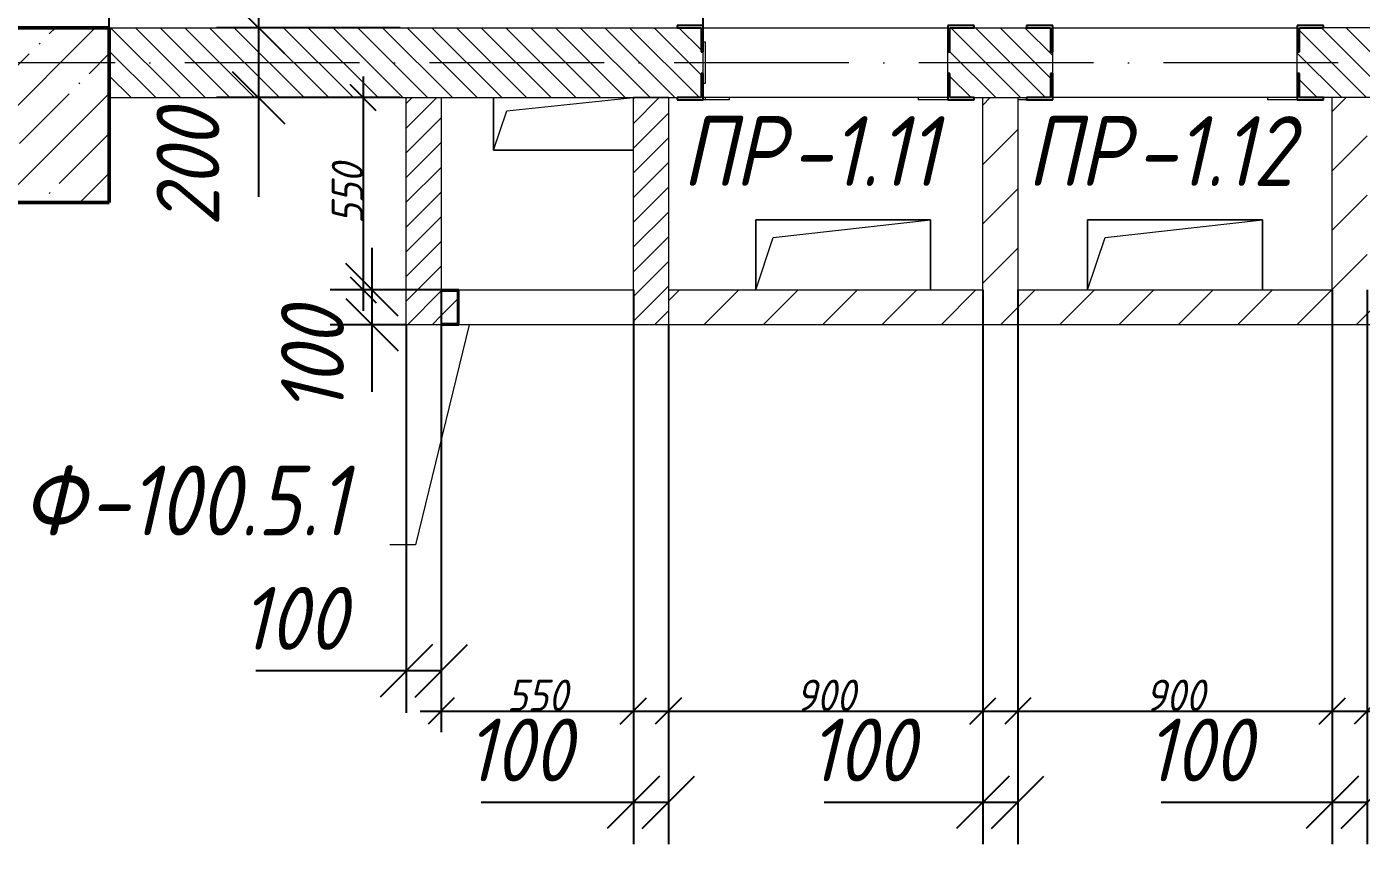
# Model space of a CAD drawing. Header units: millimetres. Extents: x -401725 to 250493, y 305116 to 802890.
# Drawn here: x -126487 to -122668, y 605561 to 607901 of the extents above; entities that cross this region are included whole.
import ezdxf

# ---------------------------------------------------------------- set-up
doc = ezdxf.new("R2010")
doc.units = ezdxf.units.MM
doc.linetypes.add('200_ШТРИХ__ш1_п0_6_', pattern=[160, 100, -60])
doc.linetypes.add('50_200_ШТРИХ_1Т_ш5_п1_п1_', pattern=[700, 500, -100, 0, -100])
for name, color, linetype, lineweight in [('A-____-____-DIMS', 7, 'Continuous', 9), ('A-FLOR-____-OTLN', 7, 'Continuous', 9), ('A-GENM-____-IDEN', 7, 'Continuous', 9), ('A-GENM-____-MCUT', 7, 'Continuous', 25), ('A-GENM-____-OTLN', 7, 'Continuous', 9), ('A-GENM-____-OTLN-1', 7, 'Continuous', 25), ('A-WALL-FNSH-MCUT-1', 7, 'Continuous', 9), ('S-COLS-____-MCUT', 7, 'Continuous', 50), ('S-COLS-____-OTLN', 7, 'Continuous', 9), ('S-GRID-____-OTLN-1', 7, '50_200_ШТРИХ_1Т_ш5_п1_п1_', 9)]:
    doc.layers.add(name, color=color, linetype=linetype, lineweight=lineweight)
for name, color, linetype, lineweight, true_color in [('A-DETL-____-MBND', 7, '200_ШТРИХ__ш1_п0_6_', 9, 0x000000), ('A-GENM-____-OTLN-2', 7, 'Continuous', 9, 0xf3e072), ('A-WALL-____-MCUT-4', 7, 'Continuous', 13, 0x000000), ('A-WALL-____-PATT-3', 9, 'Continuous', 9, 0x808080), ('A-WALL-____-PATT-4', 9, 'Continuous', 9, 0x808080), ('A-WALL-____-PATT-5', 7, 'Continuous', 9, 0x000000), ('A-WALL-FNSH-MCUT-2', 7, 'Continuous', 13, 0x000000), ('I-WALL-____-OTLN-1', 7, 'Continuous', 9, 0x000000), ('I-WALL-____-OTLN-2', 7, 'Continuous', 9, 0x000000)]:
    doc.layers.add(name, color=color, linetype=linetype, lineweight=lineweight, true_color=true_color)
doc.styles.add('ISOCPEUR_I_10', font='isocpeui.ttf', dxfattribs={"width": 0.9, "height": 180})
doc.styles.add('ISOCPEUR_I_2', font='isocpeui.ttf', dxfattribs={"width": 0.85, "height": 2.3})
doc.styles.add('ISOCPEUR_I_7', font='isocpeui.ttf', dxfattribs={"width": 0.9, "height": 90})
doc.dimstyles.new('ISO-1_8_0_9К_СРЕДНИЙ_Кладочные_2', dxfattribs={"dimscale": 304.8, "dimtxt": 89.638306, "dimasz": 0.246063, "dimexe": 0.19685, "dimexo": 0, "dimgap": 0, "dimtad": 1, "dimdec": 3, "dimrnd": 0.001, "dimdsep": 46, "dimtxsty": 'ISOCPEUR_I_7', "dimblk1": 'OBLIQUE', "dimblk2": 'OBLIQUE', "dimsah": 1, "dimcen": 0.09, "dimdle": 0.19685, "dimazin": 0, "dimtfac": 1, "dimtdec": 4, "dimtix": 1, "dimtmove": 1, "dimatfit": 3, "dimfxl": 1, "dimtvp": 1, "dimtolj": 1, "dimtzin": 0, "dimarcsym": 2})
doc.dimstyles.new('ISO-1_8_0_9К_СРЕДНИЙ_Кладочные_3', dxfattribs={"dimscale": 304.8, "dimtxt": 179.276612, "dimasz": 0.492126, "dimexe": 0.393701, "dimexo": 0, "dimgap": 0, "dimtad": 1, "dimdec": 3, "dimrnd": 0.001, "dimdsep": 46, "dimtxsty": 'ISOCPEUR_I_10', "dimblk1": 'OBLIQUE', "dimblk2": 'OBLIQUE', "dimsah": 1, "dimcen": 0.09, "dimdle": 0.393701, "dimazin": 0, "dimtfac": 1, "dimtdec": 4, "dimtix": 1, "dimtmove": 0, "dimatfit": 3, "dimfxl": 1, "dimtvp": 1, "dimtolj": 1, "dimtzin": 0, "dimarcsym": 2})
pattern_1 = [(45, (-175000.74, 544716.51), (-84.85281, 84.85281), [])]
pattern_2 = [(45, (-175000.736, 544716.51), (-35.35534, 35.35534), [])]

# ---------------------------------------------------------------- blocks, each defined once
blk = doc.blocks.new('BSC_Колонна _Прямоугольная - 500х500-V60-АР1_Кладочный план 1 этажа в осях 1-64_Ю-ЯЯ')
at = {"layer": 'S-COLS-____-OTLN'}
h = blk.add_hatch(dxfattribs=at)
h.set_pattern_fill('FP_60', color=256, style=0, pattern_type=2)
h.set_pattern_definition([(45, (-48500, -62931.04), (-114.04925, 114.04925), []), (45, (-48385.95, -62931.04), (-114.04925, 114.04925), [201.613, -40.323, 3.353, -36.97])])
h.paths.add_polyline_path([(-250, -250), (250, -250), (250, 250), (-250, 250)], flags=0)
at = {"layer": 'S-COLS-____-MCUT'}
for p, q in [((250, 250), (-250, 250)), ((-250, 250), (-250, -250)), ((250, -250), (250, 250)), ((-250, -250), (250, -250))]:
    blk.add_line(p, q, dxfattribs=at)
blk = doc.blocks.new('Фахверк_СКБ_Уголок - 200_4010-27904266-АР1_Кладочный план 1 этажа в осях 1-64_Ю-ЯЯ')
at = {"layer": 'A-GENM-____-MCUT'}
for p, q in [((125, 156), (50, 156)), ((50, 156), (50, 150)), ((125, 81), (125, 156)), ((50, 150), (119, 150)), ((119, 150), (119, 81)), ((119, 81), (125, 81)), ((125, 19), (119, 19)), ((119, 19), (119, -50)), ((125, -56), (125, 19)), ((119, -50), (50, -50)), ((50, -50), (50, -56)), ((50, -56), (125, -56))]:
    blk.add_line(p, q, dxfattribs=at)
blk = doc.blocks.new('Фахверк_Влож_Полоса нижняя - Полоса_Фахверка-V182-АР1_Кладочный план 1 этажа в осях 1-64_Ю-ЯЯ')
at = {"layer": 'A-DETL-____-MBND'}
blk.add_line((75, 50), (100, 50), dxfattribs=at)
blk = doc.blocks.new('Фахверк_СКБ_Уголок - 200_4010_1-27904659-АР1_Кладочный план 1 этажа в осях 1-64_Ю-ЯЯ')
at = {"layer": 'A-GENM-____-MCUT'}
for p, q in [((125, 156), (50, 156)), ((50, 156), (50, 150)), ((125, 81), (125, 156)), ((50, 150), (119, 150)), ((119, 150), (119, 81)), ((119, 81), (125, 81)), ((125, 19), (119, 19)), ((119, 19), (119, -50)), ((125, -56), (125, 19)), ((119, -50), (50, -50)), ((50, -50), (50, -56)), ((50, -56), (125, -56))]:
    blk.add_line(p, q, dxfattribs=at)
blk = doc.blocks.new('Фахверк_Влож_Полоса нижняя - Полоса_Фахверка-V183-АР1_Кладочный план 1 этажа в осях 1-64_Ю-ЯЯ')
at = {"layer": 'A-DETL-____-MBND'}
for p in [(0, -44), (85, -50)]:
    blk.add_line(p, (0, -50), dxfattribs=at)
blk = doc.blocks.new('154_Стойка_СКБ_Уголок - СМ-2230_200-28216496-АР1_Кладочный план 1 этажа в осях 1-64_Ю-ЯЯ')
at = {"layer": 'A-GENM-____-MCUT'}
for p, q in [((125, 156), (125, 81)), ((200, 156), (125, 156)), ((200, 150), (200, 156)), ((131, 81), (131, 150)), ((131, 150), (200, 150)), ((125, 81), (131, 81)), ((131, 19), (125, 19)), ((125, 19), (125, -56)), ((131, -50), (131, 19)), ((125, -56), (200, -56)), ((200, -50), (131, -50)), ((200, -56), (200, -50))]:
    blk.add_line(p, q, dxfattribs=at)
blk = doc.blocks.new('Стойка_Влож_Полоса боковая - Полоса-28213942-АР1_Кладочный план 1 этажа в осях 1-64_Ю-ЯЯ')
at = {"layer": 'A-GENM-____-OTLN'}
for p, q in [((-5, 60), (0, 60)), ((-5, -60), (-5, 60)), ((0, 31), (0, -31)), ((0, -60), (-5, -60))]:
    blk.add_line(p, q, dxfattribs=at)
blk = doc.blocks.new('Стойка_Влож_Уголок_Опорный - Уголок-28213941-АР1_Кладочный план 1 этажа в осях 1-64_Ю-ЯЯ')
at = {"layer": 'A-DETL-____-MBND'}
for p, q in [((-212, -6), (-212, 0)), ((-212, -75), (-212, -6)), ((-212, -6), (-206, -6)), ((-212, -75), (-206, -75))]:
    blk.add_line(p, q, dxfattribs=at)
blk = doc.blocks.new('154_Фахверк_СКБ_Швеллер - Тип_100_4010_1-28088705-АР1_Кладочный план 1 этажа в осях 1-64_Ю-ЯЯ')
at = {"layer": 'A-GENM-____-MCUT'}
for p, q in [((175, 50), (125, 50)), ((125, 50), (125, -50)), ((128, 47), (175, 47)), ((128, -47), (128, 47)), ((175, 47), (175, 50)), ((125, -50), (175, -50)), ((175, -47), (128, -47)), ((175, -50), (175, -47))]:
    blk.add_line(p, q, dxfattribs=at)
blk = doc.blocks.new('AR_Отверстие прямоугольное _в плите_ - AR_Отверстие прямоугольное _в плите_-V187-АР1_Кладочный план 1 этажа в осях 1-64_Ю-ЯЯ')
at = {"layer": 'A-GENM-____-OTLN'}
for p, q in [((250, 100), (-250, 100)), ((-250, 100), (-250, -100)), ((-200, 50), (250, 100)), ((250, -100), (250, 100)), ((-250, -100), (-200, 50))]:
    blk.add_line(p, q, dxfattribs=at)
blk = doc.blocks.new('AR_Отверстие прямоугольное _в плите_ - AR_Отверстие прямоугольное _в плите_-30459225-АР1_Кладочный план 1 этажа в осях 1-64_Ю-ЯЯ')
at = {"layer": 'A-GENM-____-OTLN'}
for p, q in [((-200, 75), (-200, -75)), ((-162.5, 37.5), (200, 75)), ((-200, -75), (-162.5, 37.5)), ((-200, -75), (200, -75))]:
    blk.add_line(p, q, dxfattribs=at)
blk = doc.blocks.new('_Oblique')
at = {"color": 0, "linetype": 'ByBlock', "lineweight": -2}
blk.add_line((-0.5, -0.5), (0.5, 0.5), dxfattribs=at)
blk = doc.blocks.new('*D12288')
at = {"layer": 'A-____-____-DIMS', "color": 0, "lineweight": -2, "transparency": 16777216}
for p, q in [((-126250.7, 607897.6), (-126250.7, 608583.2)), ((-124550.7, 607903.6), (-124550.7, 608583.2)), ((-126310.7, 608523.2), (-124490.7, 608523.2))]:
    blk.add_line(p, q, dxfattribs=at)
at = {"layer": 'Defpoints', "color": 0, "transparency": 16777216}
for p in [(-124550.7, 608523.2), (-126250.7, 607897.6), (-124550.7, 607903.6)]:
    blk.add_point(p, dxfattribs=at)
at = {"layer": 'A-____-____-DIMS', "color": 0, "lineweight": -2, "transparency": 16777216, "xscale": 75, "yscale": 75, "zscale": 75, "rotation": 180}
blk.add_blockref('_Oblique', (-126250.7, 608523.2), dxfattribs=at)
at = {"layer": 'A-____-____-DIMS', "color": 0, "lineweight": -2, "transparency": 16777216, "xscale": 75, "yscale": 75, "zscale": 75}
blk.add_blockref('_Oblique', (-124550.7, 608523.2), dxfattribs=at)
at = {"layer": 'A-____-____-DIMS', "color": 0, "transparency": 16777216, "insert": (-125400.7, 608568.8), "char_height": 90, "width": 504.733, "attachment_point": 5, "style": 'ISOCPEUR_I_7'}
blk.add_mtext('\\A1;1700', dxfattribs=at)
blk = doc.blocks.new('*D12419')
at = {"layer": 'A-____-____-DIMS', "color": 0, "lineweight": -2, "transparency": 16777216}
for p, q in [((-125300.7, 607147.6), (-125300.7, 605937.4)), ((-125400.7, 607047.6), (-125400.7, 605937.4)), ((-125400.7, 606057.4), (-125831.3, 606057.4)), ((-125300.7, 606057.4), (-125520.7, 606057.4))]:
    blk.add_line(p, q, dxfattribs=at)
at = {"layer": 'Defpoints', "color": 0, "transparency": 16777216}
for p in [(-125300.7, 607147.6), (-125400.7, 607047.6), (-125300.7, 606057.4)]:
    blk.add_point(p, dxfattribs=at)
at = {"layer": 'A-____-____-DIMS', "color": 0, "lineweight": -2, "transparency": 16777216, "xscale": 150, "yscale": 150, "zscale": 150, "rotation": 180}
blk.add_blockref('_Oblique', (-125400.7, 606057.4), dxfattribs=at)
at = {"layer": 'A-____-____-DIMS', "color": 0, "lineweight": -2, "transparency": 16777216, "xscale": 150, "yscale": 150, "zscale": 150}
blk.add_blockref('_Oblique', (-125300.7, 606057.4), dxfattribs=at)
at = {"layer": 'A-____-____-DIMS', "color": 0, "transparency": 16777216, "insert": (-125875.1, 606297.4), "char_height": 180, "width": 368.207, "attachment_point": 1, "line_spacing_factor": 1.149209, "style": 'ISOCPEUR_I_10'}
blk.add_mtext('\\A1;100', dxfattribs=at)
blk = doc.blocks.new('*D12420')
at = {"layer": 'A-____-____-DIMS', "color": 0, "lineweight": -2, "transparency": 16777216}
for p, q in [((-125300.7, 607147.6), (-125300.7, 605882.2)), ((-124750.7, 607147.6), (-124750.7, 605882.2)), ((-125360.7, 605942.2), (-124690.7, 605942.2))]:
    blk.add_line(p, q, dxfattribs=at)
at = {"layer": 'Defpoints', "color": 0, "transparency": 16777216}
for p in [(-125300.7, 607147.6), (-124750.7, 607147.6), (-124750.7, 605942.2)]:
    blk.add_point(p, dxfattribs=at)
at = {"layer": 'A-____-____-DIMS', "color": 0, "lineweight": -2, "transparency": 16777216, "xscale": 75, "yscale": 75, "zscale": 75, "rotation": 180}
blk.add_blockref('_Oblique', (-125300.7, 605942.2), dxfattribs=at)
at = {"layer": 'A-____-____-DIMS', "color": 0, "lineweight": -2, "transparency": 16777216, "xscale": 75, "yscale": 75, "zscale": 75}
blk.add_blockref('_Oblique', (-124750.7, 605942.2), dxfattribs=at)
at = {"layer": 'A-____-____-DIMS', "color": 0, "transparency": 16777216, "insert": (-125025.7, 605987.2), "char_height": 90, "width": 409.578, "attachment_point": 5, "style": 'ISOCPEUR_I_7'}
blk.add_mtext('\\A1;550', dxfattribs=at)
blk = doc.blocks.new('*D12421')
at = {"layer": 'A-____-____-DIMS', "color": 0, "lineweight": -2, "transparency": 16777216}
for p, q in [((-124750.7, 607147.6), (-124750.7, 605560.9)), ((-124650.7, 607047.6), (-124650.7, 605560.9)), ((-124750.7, 605680.9), (-125186.7, 605680.9)), ((-124650.7, 605680.9), (-124870.7, 605680.9))]:
    blk.add_line(p, q, dxfattribs=at)
at = {"layer": 'Defpoints', "color": 0, "transparency": 16777216}
for p in [(-124750.7, 607147.6), (-124650.7, 607047.6), (-124650.7, 605680.9)]:
    blk.add_point(p, dxfattribs=at)
at = {"layer": 'A-____-____-DIMS', "color": 0, "lineweight": -2, "transparency": 16777216, "xscale": 150, "yscale": 150, "zscale": 150, "rotation": 180}
blk.add_blockref('_Oblique', (-124750.7, 605680.9), dxfattribs=at)
at = {"layer": 'A-____-____-DIMS', "color": 0, "lineweight": -2, "transparency": 16777216, "xscale": 150, "yscale": 150, "zscale": 150}
blk.add_blockref('_Oblique', (-124650.7, 605680.9), dxfattribs=at)
at = {"layer": 'A-____-____-DIMS', "color": 0, "transparency": 16777216, "insert": (-125230.5, 605920.9), "char_height": 180, "width": 368.207, "attachment_point": 1, "line_spacing_factor": 1.149209, "style": 'ISOCPEUR_I_10'}
blk.add_mtext('\\A1;100', dxfattribs=at)
blk = doc.blocks.new('*D12422')
at = {"layer": 'A-____-____-DIMS', "color": 0, "lineweight": -2, "transparency": 16777216}
for p, q in [((-123750.7, 607147.6), (-123750.7, 605882.2)), ((-124650.7, 607047.6), (-124650.7, 605882.2)), ((-124710.7, 605942.2), (-123690.7, 605942.2))]:
    blk.add_line(p, q, dxfattribs=at)
at = {"layer": 'Defpoints', "color": 0, "transparency": 16777216}
for p in [(-123750.7, 607147.6), (-124650.7, 607047.6), (-123750.7, 605942.2)]:
    blk.add_point(p, dxfattribs=at)
at = {"layer": 'A-____-____-DIMS', "color": 0, "lineweight": -2, "transparency": 16777216, "xscale": 75, "yscale": 75, "zscale": 75, "rotation": 180}
blk.add_blockref('_Oblique', (-124650.7, 605942.2), dxfattribs=at)
at = {"layer": 'A-____-____-DIMS', "color": 0, "lineweight": -2, "transparency": 16777216, "xscale": 75, "yscale": 75, "zscale": 75}
blk.add_blockref('_Oblique', (-123750.7, 605942.2), dxfattribs=at)
at = {"layer": 'A-____-____-DIMS', "color": 0, "transparency": 16777216, "insert": (-124200.7, 605987.2), "char_height": 90, "width": 409.578, "attachment_point": 5, "style": 'ISOCPEUR_I_7'}
blk.add_mtext('\\A1;900', dxfattribs=at)
blk = doc.blocks.new('*D12423')
at = {"layer": 'A-____-____-DIMS', "color": 0, "lineweight": -2, "transparency": 16777216}
for p, q in [((-123750.7, 607147.6), (-123750.7, 605560.9)), ((-123650.7, 607147.6), (-123650.7, 605560.9)), ((-123750.7, 605680.9), (-124205.1, 605680.9)), ((-123650.7, 605680.9), (-123870.7, 605680.9))]:
    blk.add_line(p, q, dxfattribs=at)
at = {"layer": 'Defpoints', "color": 0, "transparency": 16777216}
for p in [(-123750.7, 607147.6), (-123650.7, 607147.6), (-123650.7, 605680.9)]:
    blk.add_point(p, dxfattribs=at)
at = {"layer": 'A-____-____-DIMS', "color": 0, "lineweight": -2, "transparency": 16777216, "xscale": 150, "yscale": 150, "zscale": 150, "rotation": 180}
blk.add_blockref('_Oblique', (-123750.7, 605680.9), dxfattribs=at)
at = {"layer": 'A-____-____-DIMS', "color": 0, "lineweight": -2, "transparency": 16777216, "xscale": 150, "yscale": 150, "zscale": 150}
blk.add_blockref('_Oblique', (-123650.7, 605680.9), dxfattribs=at)
at = {"layer": 'A-____-____-DIMS', "color": 0, "transparency": 16777216, "insert": (-124248.9, 605920.9), "char_height": 180, "width": 368.207, "attachment_point": 1, "line_spacing_factor": 1.149209, "style": 'ISOCPEUR_I_10'}
blk.add_mtext('\\A1;100', dxfattribs=at)
blk = doc.blocks.new('*D12424')
at = {"layer": 'A-____-____-DIMS', "color": 0, "lineweight": -2, "transparency": 16777216}
for p, q in [((-123650.7, 607147.6), (-123650.7, 605882.2)), ((-122750.7, 607147.6), (-122750.7, 605882.2)), ((-123710.7, 605942.2), (-122690.7, 605942.2))]:
    blk.add_line(p, q, dxfattribs=at)
at = {"layer": 'Defpoints', "color": 0, "transparency": 16777216}
for p in [(-123650.7, 607147.6), (-122750.7, 607147.6), (-122750.7, 605942.2)]:
    blk.add_point(p, dxfattribs=at)
at = {"layer": 'A-____-____-DIMS', "color": 0, "lineweight": -2, "transparency": 16777216, "xscale": 75, "yscale": 75, "zscale": 75, "rotation": 180}
blk.add_blockref('_Oblique', (-123650.7, 605942.2), dxfattribs=at)
at = {"layer": 'A-____-____-DIMS', "color": 0, "lineweight": -2, "transparency": 16777216, "xscale": 75, "yscale": 75, "zscale": 75}
blk.add_blockref('_Oblique', (-122750.7, 605942.2), dxfattribs=at)
at = {"layer": 'A-____-____-DIMS', "color": 0, "transparency": 16777216, "insert": (-123200.7, 605987.2), "char_height": 90, "width": 409.578, "attachment_point": 5, "style": 'ISOCPEUR_I_7'}
blk.add_mtext('\\A1;900', dxfattribs=at)
blk = doc.blocks.new('*D12425')
at = {"layer": 'A-____-____-DIMS', "color": 0, "lineweight": -2, "transparency": 16777216}
for p, q in [((-122750.7, 607147.6), (-122750.7, 605560.9)), ((-122650.7, 607147.6), (-122650.7, 605560.9)), ((-122750.7, 605680.9), (-123240.7, 605680.9)), ((-122650.7, 605680.9), (-122870.7, 605680.9))]:
    blk.add_line(p, q, dxfattribs=at)
at = {"layer": 'Defpoints', "color": 0, "transparency": 16777216}
for p in [(-122750.7, 607147.6), (-122650.7, 607147.6), (-122650.7, 605680.9)]:
    blk.add_point(p, dxfattribs=at)
at = {"layer": 'A-____-____-DIMS', "color": 0, "lineweight": -2, "transparency": 16777216, "xscale": 150, "yscale": 150, "zscale": 150, "rotation": 180}
blk.add_blockref('_Oblique', (-122750.7, 605680.9), dxfattribs=at)
at = {"layer": 'A-____-____-DIMS', "color": 0, "lineweight": -2, "transparency": 16777216, "xscale": 150, "yscale": 150, "zscale": 150}
blk.add_blockref('_Oblique', (-122650.7, 605680.9), dxfattribs=at)
at = {"layer": 'A-____-____-DIMS', "color": 0, "transparency": 16777216, "insert": (-123284.5, 605920.9), "char_height": 180, "width": 368.207, "attachment_point": 1, "line_spacing_factor": 1.149209, "style": 'ISOCPEUR_I_10'}
blk.add_mtext('\\A1;100', dxfattribs=at)
blk = doc.blocks.new('*D12426')
at = {"layer": 'A-____-____-DIMS', "color": 0, "lineweight": -2, "transparency": 16777216}
for p, q in [((-122650.7, 607147.6), (-122650.7, 605882.2)), ((-121750.7, 607147.6), (-121750.7, 605882.2)), ((-122710.7, 605942.2), (-121690.7, 605942.2))]:
    blk.add_line(p, q, dxfattribs=at)
at = {"layer": 'Defpoints', "color": 0, "transparency": 16777216}
for p in [(-122650.7, 607147.6), (-121750.7, 607147.6), (-121750.7, 605942.2)]:
    blk.add_point(p, dxfattribs=at)
at = {"layer": 'A-____-____-DIMS', "color": 0, "lineweight": -2, "transparency": 16777216, "xscale": 75, "yscale": 75, "zscale": 75, "rotation": 180}
blk.add_blockref('_Oblique', (-122650.7, 605942.2), dxfattribs=at)
at = {"layer": 'A-____-____-DIMS', "color": 0, "lineweight": -2, "transparency": 16777216, "xscale": 75, "yscale": 75, "zscale": 75}
blk.add_blockref('_Oblique', (-121750.7, 605942.2), dxfattribs=at)
at = {"layer": 'A-____-____-DIMS', "color": 0, "transparency": 16777216, "insert": (-122200.7, 605987.2), "char_height": 90, "width": 409.578, "attachment_point": 5, "style": 'ISOCPEUR_I_7'}
blk.add_mtext('\\A1;900', dxfattribs=at)
blk = doc.blocks.new('*D12433')
at = {"layer": 'A-____-____-DIMS', "color": 0, "lineweight": -2, "transparency": 16777216}
for p, q in [((-125823.5, 608017.6), (-125823.5, 607697.6)), ((-125417.9, 607897.6), (-125943.5, 607897.6)), ((-125417.9, 607697.6), (-125943.5, 607697.6)), ((-125823.5, 607697.6), (-125823.5, 607413.7))]:
    blk.add_line(p, q, dxfattribs=at)
at = {"layer": 'Defpoints', "color": 0, "transparency": 16777216}
for p in [(-125417.9, 607897.6), (-125823.5, 607697.6), (-125417.9, 607697.6)]:
    blk.add_point(p, dxfattribs=at)
at = {"layer": 'A-____-____-DIMS', "color": 0, "lineweight": -2, "transparency": 16777216, "xscale": 150, "yscale": 150, "zscale": 150}
for p, rotation in [((-125823.5, 607897.6), 90), ((-125823.5, 607697.6), 270)]:
    blk.add_blockref('_Oblique', p, dxfattribs=dict(at, rotation=rotation))
at = {"layer": 'A-____-____-DIMS', "color": 0, "transparency": 16777216, "insert": (-126115.6, 607329), "char_height": 180, "width": 409.578, "attachment_point": 1, "rotation": 90, "line_spacing_factor": 1.149209, "style": 'ISOCPEUR_I_10'}
blk.add_mtext('\\A1;200', dxfattribs=at)
blk = doc.blocks.new('*D12434')
at = {"layer": 'A-____-____-DIMS', "color": 0, "lineweight": -2, "transparency": 16777216}
for p, q in [((-125523.9, 607757.6), (-125523.9, 607087.6)), ((-125417.9, 607697.6), (-125583.9, 607697.6)), ((-125300.7, 607147.6), (-125583.9, 607147.6))]:
    blk.add_line(p, q, dxfattribs=at)
at = {"layer": 'Defpoints', "color": 0, "transparency": 16777216}
for p in [(-125417.9, 607697.6), (-125523.9, 607147.6), (-125300.7, 607147.6)]:
    blk.add_point(p, dxfattribs=at)
at = {"layer": 'A-____-____-DIMS', "color": 0, "lineweight": -2, "transparency": 16777216, "xscale": 75, "yscale": 75, "zscale": 75}
for p, rotation in [((-125523.9, 607697.6), 90), ((-125523.9, 607147.6), 270)]:
    blk.add_blockref('_Oblique', p, dxfattribs=dict(at, rotation=rotation))
at = {"layer": 'A-____-____-DIMS', "color": 0, "transparency": 16777216, "insert": (-125568.9, 607422.6), "char_height": 90, "width": 409.578, "attachment_point": 5, "rotation": 90, "style": 'ISOCPEUR_I_7'}
blk.add_mtext('\\A1;550', dxfattribs=at)
blk = doc.blocks.new('*D12435')
at = {"layer": 'A-____-____-DIMS', "color": 0, "lineweight": -2, "transparency": 16777216}
for p, q in [((-125498.8, 607267.6), (-125498.8, 607047.6)), ((-125300.7, 607147.6), (-125618.8, 607147.6)), ((-125400.7, 607047.6), (-125618.8, 607047.6)), ((-125498.8, 607047.6), (-125498.8, 606855.8))]:
    blk.add_line(p, q, dxfattribs=at)
at = {"layer": 'Defpoints', "color": 0, "transparency": 16777216}
for p in [(-125300.7, 607147.6), (-125498.8, 607047.6), (-125400.7, 607047.6)]:
    blk.add_point(p, dxfattribs=at)
at = {"layer": 'A-____-____-DIMS', "color": 0, "lineweight": -2, "transparency": 16777216, "xscale": 150, "yscale": 150, "zscale": 150}
for p, rotation in [((-125498.8, 607147.6), 90), ((-125498.8, 607047.6), 270)]:
    blk.add_blockref('_Oblique', p, dxfattribs=dict(at, rotation=rotation))
at = {"layer": 'A-____-____-DIMS', "color": 0, "transparency": 16777216, "insert": (-125759.1, 606791.7), "char_height": 180, "width": 368.207, "attachment_point": 1, "rotation": 90, "line_spacing_factor": 1.149209, "style": 'ISOCPEUR_I_10'}
blk.add_mtext('\\A1;100', dxfattribs=at)

msp = doc.modelspace()

# ---------------------------------------------------------------- hatches: boundary and pattern name
at = {"layer": 'A-WALL-____-PATT-3'}
h = msp.add_hatch(dxfattribs=at)
h.set_pattern_fill('FP_6', color=256, style=0, pattern_type=2)
h.set_pattern_definition([(135, (-175000.736, 544716.51), (-35.35534, -35.35534), [])])
h.paths.add_polyline_path([(-120844.7357, 607697.5526), (-120750.7357, 607697.5526), (-120750.7357, 607897.5526), (-120844.7357, 607897.5526), (-120844.7357, 607828.5526), (-120850.7357, 607828.5526), (-120850.7357, 607766.5526), (-120844.7357, 607766.5526)], flags=0)
h.paths.add_polyline_path([(-123556.7357, 607697.5526), (-123556.7357, 607766.5526), (-123550.7357, 607766.5526), (-123550.7357, 607828.5526), (-123556.7357, 607828.5526), (-123556.7357, 607897.5526), (-123844.7357, 607897.5526), (-123844.7357, 607828.5526), (-123850.7357, 607828.5526), (-123850.7357, 607766.5526), (-123844.7357, 607766.5526), (-123844.7357, 607697.5526), (-123625.7357, 607697.5526)], flags=0)
h.paths.add_polyline_path([(-124625.7357, 607697.5526), (-124556.7357, 607697.5526), (-124556.7357, 607766.5526), (-124550.7357, 607766.5526), (-124550.7357, 607828.5526), (-124556.7357, 607828.5526), (-124556.7357, 607897.5526), (-126250.7357, 607897.5526), (-126250.7357, 607697.5526), (-124642.5467, 607697.5526)], flags=0)
h.paths.add_polyline_path([(-122625.7357, 607697.5526), (-122556.7357, 607697.5526), (-122556.7357, 607766.5526), (-122550.7357, 607766.5526), (-122550.7357, 607828.5526), (-122556.7357, 607828.5526), (-122556.7357, 607897.5526), (-122844.7357, 607897.5526), (-122844.7357, 607828.5526), (-122850.7357, 607828.5526), (-122850.7357, 607766.5526), (-122844.7357, 607766.5526), (-122844.7357, 607697.5526), (-122775.7357, 607697.5526)], flags=0)
h.paths.add_polyline_path([(-121844.7357, 607697.5526), (-121556.7357, 607697.5526), (-121556.7357, 607766.5526), (-121550.7357, 607766.5526), (-121550.7357, 607828.5526), (-121556.7357, 607828.5526), (-121556.7357, 607897.5526), (-121844.7357, 607897.5526), (-121844.7357, 607828.5526), (-121850.7357, 607828.5526), (-121850.7357, 607766.5526), (-121844.7357, 607766.5526)], flags=0)
at = {"layer": 'A-WALL-____-PATT-4'}
h = msp.add_hatch(dxfattribs=at)
h.set_pattern_fill('FP_5', color=256, style=0, pattern_type=2)
h.set_pattern_definition(pattern_2)
h.paths.add_polyline_path([(-125300.7357, 607047.5526), (-125300.7357, 607697.5526), (-125400.7357, 607697.5526), (-125400.7357, 607047.5526)], flags=0)
h = msp.add_hatch(dxfattribs=at)
h.set_pattern_fill('FP_5', color=256, style=0, pattern_type=2)
h.set_pattern_definition(pattern_2)
h.paths.add_polyline_path([(-124750.7357, 607047.5526), (-124650.7357, 607047.5526), (-124650.7357, 607697.5526), (-124750.7357, 607697.5526)], flags=0)
h = msp.add_hatch(dxfattribs=at)
h.set_pattern_fill('FP_5', color=256, style=0, pattern_type=2)
h.set_pattern_definition(pattern_2)
h.paths.add_polyline_path([(-125253.7357, 607050.5526), (-125253.7357, 607144.5526), (-125300.7357, 607144.5526), (-125300.7357, 607050.5526)], flags=0)
at = {"layer": 'A-WALL-____-PATT-5'}
h = msp.add_hatch(dxfattribs=at)
h.set_pattern_fill('FP_4', color=256, style=0, pattern_type=2)
h.set_pattern_definition(pattern_1)
h.paths.add_polyline_path([(-123750.7357, 607147.5526), (-123650.7357, 607147.5526), (-123650.7357, 607697.5526), (-123750.7357, 607697.5526)], flags=0)
h = msp.add_hatch(dxfattribs=at)
h.set_pattern_fill('FP_4', color=256, style=0, pattern_type=2)
h.set_pattern_definition(pattern_1)
h.paths.add_polyline_path([(-122750.7357, 607147.5526), (-122650.7357, 607147.5526), (-122650.7357, 607697.5526), (-122750.7357, 607697.5526)], flags=0)
h = msp.add_hatch(dxfattribs=at)
h.set_pattern_fill('FP_4', color=256, style=0, pattern_type=2)
h.set_pattern_definition(pattern_1)
h.paths.add_polyline_path([(-121050.7357, 607047.5526), (-120600.7357, 607047.5526), (-120600.7357, 607147.5526), (-124650.7357, 607147.5526), (-124650.7357, 607047.5526), (-121107.6181, 607047.5526)], flags=0)

# ---------------------------------------------------------------- linework, layer by layer
at = {"layer": 'A-FLOR-____-OTLN'}
for p, q in [((-125150.7357, 607547.5526), (-125150.7357, 607697.5526)), ((-124750.7357, 607547.5526), (-125150.7357, 607547.5526)), ((-124400.7357, 607347.5526), (-123900.7357, 607347.5526)), ((-124400.7357, 607147.5526), (-124400.7357, 607347.5526)), ((-123900.7357, 607347.5526), (-123900.7357, 607147.5526)), ((-123450.7357, 607347.5526), (-122950.7357, 607347.5526)), ((-123450.7357, 607147.5526), (-123450.7357, 607347.5526)), ((-122950.7357, 607347.5526), (-122950.7357, 607147.5526))]:
    msp.add_line(p, q, dxfattribs=at)
at = {"layer": 'A-GENM-____-IDEN'}
for p, q in [((-125220.7357, 607047.5526), (-125374.3661, 606417.5526)), ((-125374.3661, 606417.5526), (-125447.9965, 606417.5526))]:
    msp.add_line(p, q, dxfattribs=at)
at = {"layer": 'A-WALL-____-MCUT-4'}
for p, q in [((-126250.7357, 607897.5526), (-124625.7357, 607897.5526)), ((-123775.7357, 607897.5526), (-123625.7357, 607897.5526)), ((-122625.7357, 607897.5526), (-122775.7357, 607897.5526)), ((-123850.7357, 607766.5526), (-123850.7357, 607828.5526)), ((-123550.7357, 607766.5526), (-123550.7357, 607828.5526)), ((-122850.7357, 607766.5526), (-122850.7357, 607828.5526)), ((-126250.7357, 607697.5526), (-124625.7357, 607697.5526)), ((-123775.7357, 607697.5526), (-123625.7357, 607697.5526)), ((-122625.7357, 607697.5526), (-122775.7357, 607697.5526))]:
    msp.add_line(p, q, dxfattribs=at)
at = {"layer": 'A-WALL-FNSH-MCUT-1'}
for p, q in [((-125400.7357, 607047.5526), (-125400.7357, 607697.5526)), ((-125300.7357, 607697.5526), (-125300.7357, 607147.5526)), ((-124750.7357, 607047.5526), (-124750.7357, 607697.5526)), ((-124650.7357, 607697.5526), (-124750.7357, 607697.5526)), ((-124650.7357, 607697.5526), (-124650.7357, 607047.5526)), ((-125300.7357, 607047.5526), (-125400.7357, 607047.5526))]:
    msp.add_line(p, q, dxfattribs=at)
at = {"layer": 'A-WALL-FNSH-MCUT-2'}
for p, q in [((-123750.7357, 607147.5526), (-123750.7357, 607697.5526)), ((-123650.7357, 607697.5526), (-123650.7357, 607147.5526)), ((-122750.7357, 607147.5526), (-122750.7357, 607697.5526)), ((-124650.7357, 607147.5526), (-123750.7357, 607147.5526)), ((-123650.7357, 607147.5526), (-122750.7357, 607147.5526)), ((-121150.7357, 607047.5526), (-124750.7357, 607047.5526))]:
    msp.add_line(p, q, dxfattribs=at)
at = {"layer": 'I-WALL-____-OTLN-1'}
for p, q in [((-124550.7357, 607897.5526), (-123850.7357, 607897.5526)), ((-123550.7357, 607897.5526), (-122850.7357, 607897.5526)), ((-123850.7357, 607697.5526), (-124550.7357, 607697.5526)), ((-122850.7357, 607697.5526), (-123550.7357, 607697.5526))]:
    msp.add_line(p, q, dxfattribs=at)
at = {"layer": 'I-WALL-____-OTLN-2'}
for p, q in [((-125250.7357, 607147.5526), (-124750.7357, 607147.5526)), ((-124750.7357, 607047.5526), (-125250.7357, 607047.5526))]:
    msp.add_line(p, q, dxfattribs=at)
at = {"layer": 'S-GRID-____-OTLN-1'}
msp.add_line((-70926.3291, 607797.5526), (-179669.5059, 607797.5526), dxfattribs=at)

# ---------------------------------------------------------------- block references
at = {"layer": 'A-GENM-____-OTLN', "rotation": 180}
msp.add_blockref('Стойка_Влож_Полоса боковая - Полоса-28213942-АР1_Кладочный план 1 этажа в осях 1-64_Ю-ЯЯ', (-124550.7357, 607797.5526), dxfattribs=at)
at = {"layer": 'A-GENM-____-OTLN'}
for name, p in [('AR_Отверстие прямоугольное _в плите_ - AR_Отверстие прямоугольное _в плите_-30459225-АР1_Кладочный план 1 этажа в осях 1-64_Ю-ЯЯ', (-124950.7357, 607622.5526)), ('AR_Отверстие прямоугольное _в плите_ - AR_Отверстие прямоугольное _в плите_-V187-АР1_Кладочный план 1 этажа в осях 1-64_Ю-ЯЯ', (-124150.7357, 607247.5526)), ('AR_Отверстие прямоугольное _в плите_ - AR_Отверстие прямоугольное _в плите_-V187-АР1_Кладочный план 1 этажа в осях 1-64_Ю-ЯЯ', (-123200.7357, 607247.5526))]:
    msp.add_blockref(name, p, dxfattribs=at)
at = {"layer": 'A-GENM-____-OTLN-1', "rotation": 180}
for name, p in [('154_Стойка_СКБ_Уголок - СМ-2230_200-28216496-АР1_Кладочный план 1 этажа в осях 1-64_Ю-ЯЯ', (-124425.7357, 607847.5526)), ('Фахверк_СКБ_Уголок - 200_4010_1-27904659-АР1_Кладочный план 1 этажа в осях 1-64_Ю-ЯЯ', (-123725.7357, 607847.5526)), ('Фахверк_СКБ_Уголок - 200_4010_1-27904659-АР1_Кладочный план 1 этажа в осях 1-64_Ю-ЯЯ', (-122725.7357, 607847.5526)), ('154_Фахверк_СКБ_Швеллер - Тип_100_4010_1-28088705-АР1_Кладочный план 1 этажа в осях 1-64_Ю-ЯЯ', (-125125.7357, 607097.5526))]:
    msp.add_blockref(name, p, dxfattribs=at)
at = {"layer": 'A-GENM-____-OTLN-1'}
msp.add_blockref('Фахверк_СКБ_Уголок - 200_4010-27904266-АР1_Кладочный план 1 этажа в осях 1-64_Ю-ЯЯ', (-123675.7357, 607747.5526), dxfattribs=at)
at = {"layer": 'A-GENM-____-OTLN-2'}
for name, p, rotation in [('Стойка_Влож_Уголок_Опорный - Уголок-28213941-АР1_Кладочный план 1 этажа в осях 1-64_Ю-ЯЯ', (-124550.7357, 607903.5526), 89.99999999999955), ('Фахверк_Влож_Полоса нижняя - Полоса_Фахверка-V182-АР1_Кладочный план 1 этажа в осях 1-64_Ю-ЯЯ', (-123550.7357, 607741.5526), 180)]:
    msp.add_blockref(name, p, dxfattribs=dict(at, rotation=rotation))
for p in [(-123935.7357, 607741.5526), (-122935.7357, 607741.5526)]:
    msp.add_blockref('Фахверк_Влож_Полоса нижняя - Полоса_Фахверка-V183-АР1_Кладочный план 1 этажа в осях 1-64_Ю-ЯЯ', p, dxfattribs=at)
at = {"layer": 'S-COLS-____-OTLN'}
msp.add_blockref('BSC_Колонна _Прямоугольная - 500х500-V60-АР1_Кладочный план 1 этажа в осях 1-64_Ю-ЯЯ', (-126500.7357, 607647.5526), dxfattribs=at)

# ---------------------------------------------------------------- texts
at = {"layer": 'A-GENM-____-IDEN', "char_height": 200, "attachment_point": 1, "style": 'ISOCPEUR_I_2'}
for s, insert, width in [('ПР', (-124610.8924, 607644.6687), 375.18975), ('-1.11', (-124301.3299, 607644.6687), 577.215), ('ПР', (-123623.8924, 607644.6687), 375.18975), ('-1.12', (-123314.3299, 607644.6687), 620.506125), ('\\fISOCPEUR|b0|i1|c204|p34|;\\W.9;Ф', (-126501.4023, 606644.6687), 230.886), ('-100.5.1', (-126310.9023, 606644.6687), 1010.12625)]:
    msp.add_mtext(s, dxfattribs=dict(at, insert=insert, width=width))

# ---------------------------------------------------------------- dimensions: what is measured, and where the dimension line sits
at = {"layer": 'A-____-____-DIMS'}
for base, p1, p2, override, picture, middle in [((-124550.7357, 608523.1831), (-126250.7357, 607897.5526), (-124550.7357, 607903.5526), {"dimpost": '<>', "dimfxl": 1700.010588}, '*D12288', (-125400.7357, 608568.7626)), ((-124750.7357, 605942.2367), (-125300.7357, 607147.5526), (-124750.7357, 607147.5526), {"dimpost": '<>', "dimfxl": 550}, '*D12420', (-125025.7357, 605987.2367)), ((-123750.7357, 605942.2367), (-124650.7357, 607047.5526), (-123750.7357, 607147.5526), {"dimpost": '<>', "dimfxl": 905.538514}, '*D12422', (-124200.7357, 605987.2367)), ((-122750.7357, 605942.2367), (-123650.7357, 607147.5526), (-122750.7357, 607147.5526), {"dimpost": '<>', "dimfxl": 900}, '*D12424', (-123200.7357, 605987.2367)), ((-121750.7357, 605942.2367), (-122650.7357, 607147.5526), (-121750.7357, 607147.5526), {"dimpost": '<>', "dimfxl": 900}, '*D12426', (-122200.7357, 605987.2367))]:
    dim = msp.add_linear_dim(base=base, p1=p1, p2=p2, dimstyle='ISO-1_8_0_9К_СРЕДНИЙ_Кладочные_2', override=override, dxfattribs=at)
    dim.commit()
    dim.dimension.update_dxf_attribs({"geometry": picture, "text_midpoint": middle})
for base, p1, p2, override, picture, middle in [((-125823.5192, 607697.5526), (-125417.8701, 607897.5526), (-125417.8701, 607697.5526), {"dimpost": '<>', "dimfxl": 200}, '*D12433', (-125995.5829, 607413.7401)), ((-125498.8209, 607047.5526), (-125300.7357, 607147.5526), (-125400.7357, 607047.5526), {"dimpost": '<>', "dimfxl": 141.421356}, '*D12435', (-125639.0982, 606855.7607))]:
    dim = msp.add_linear_dim(base=base, p1=p1, p2=p2, angle=90, dimstyle='ISO-1_8_0_9К_СРЕДНИЙ_Кладочные_3', override=override, dxfattribs=at)
    dim.commit()
    dim.dimension.update_dxf_attribs({"geometry": picture, "text_midpoint": middle, "dimtype": 160, "text_rotation": 90})
dim = msp.add_linear_dim(base=(-125523.9361, 607147.5526), p1=(-125417.8701, 607697.5526), p2=(-125300.7357, 607147.5526), angle=90, dimstyle='ISO-1_8_0_9К_СРЕДНИЙ_Кладочные_2', override={"dimpost": '<>', "dimfxl": 562.334838}, dxfattribs=at)
dim.commit()
dim.dimension.update_dxf_attribs({"geometry": '*D12434', "text_midpoint": (-125568.9361, 607422.5526)})
for base, p1, p2, override, picture, middle in [((-125300.7357, 606057.3987), (-125400.7357, 607047.5526), (-125300.7357, 607147.5526), {"dimpost": '<>', "dimfxl": 141.421356}, '*D12419', (-125691.013, 606057.3987)), ((-124650.7357, 605680.8851), (-124750.7357, 607147.5526), (-124650.7357, 607047.5526), {"dimpost": '<>', "dimfxl": 141.421356}, '*D12421', (-125046.4176, 605680.8851)), ((-123650.7357, 605680.8851), (-123750.7357, 607147.5526), (-123650.7357, 607147.5526), {"dimpost": '<>', "dimfxl": 100}, '*D12423', (-124064.793, 605680.8851)), ((-122650.7357, 605680.8851), (-122750.7357, 607147.5526), (-122650.7357, 607147.5526), {"dimpost": '<>', "dimfxl": 100}, '*D12425', (-123100.39, 605680.8851))]:
    dim = msp.add_linear_dim(base=base, p1=p1, p2=p2, dimstyle='ISO-1_8_0_9К_СРЕДНИЙ_Кладочные_3', override=override, dxfattribs=at)
    dim.commit()
    dim.dimension.update_dxf_attribs({"geometry": picture, "text_midpoint": middle, "dimtype": 160})

doc.saveas('drawing.dxf')
